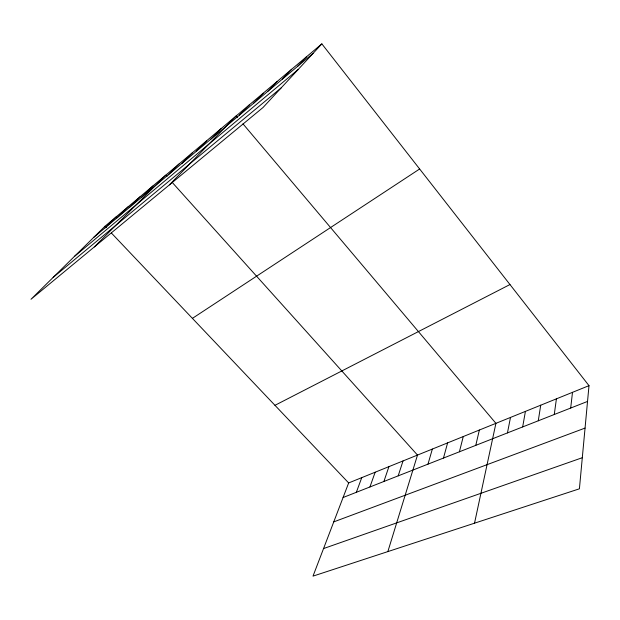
<?xml version="1.0" encoding="UTF-8"?>
<svg xmlns="http://www.w3.org/2000/svg" width="620" height="620" viewBox="0 0 620 620"><rect width="100%" height="100%" fill="white"/><g stroke="black" fill="none" stroke-linecap="round" stroke-linejoin="round"><path stroke-width="0.93" d="M589 385.656L579.413 488.808L313.007 576.127L348.657 482.941L589 385.656L321.858 43.873L104.982 226.269L31 299.266L263.058 107.477L321.858 43.873M570.687 408.045L572.5 392.336M554.272 414.501L556.411 398.846M538.269 420.794L540.725 405.193M522.668 426.924L525.419 411.386M507.454 432.907L510.493 417.43M474.525 523.187L495.915 423.336L242.97 123.845M475.772 445.361L479.368 430.032M459.404 451.794L463.272 436.55M443.478 458.056L447.609 442.889M427.978 464.147L432.349 449.066M387.856 551.599L417.5 455.08L172.151 182.342M398.195 475.85L403.023 460.939M383.888 481.476L388.918 466.651M369.938 486.964L375.162 472.215M356.345 492.303L361.747 477.648M297.461 66.472L306.528 56.761M282.34 79.159L291.648 69.277M267.654 91.473L277.194 81.437M253.41 103.432L263.151 93.24M239.568 115.049L249.504 104.718M169.407 184.876L236.236 115.878L237.46 117.327M210.924 139.074L221.239 128.495M196.215 151.412L206.708 140.717M181.97 163.362L192.626 152.559M168.167 174.941L178.971 164.044M94.287 246.962L165.718 175.189L167.005 176.623M141.809 197.059L152.853 186.008M129.216 207.63L140.368 196.509M116.986 217.883L128.239 206.708M105.106 227.85L116.444 216.628M93.566 237.53L313.061 53.382M74.353 256.486L298.034 69.642M53.134 277.427L281.108 87.955M192.417 318.362L419.647 168.981M274.97 405.317L509.966 284.541M343.085 497.519L587.535 401.427M333.762 521.885L585.055 428.087M323.555 548.561L582.304 457.707M104.982 226.269L106.283 227.633M111.468 233.097L348.657 482.941"/></g></svg>
